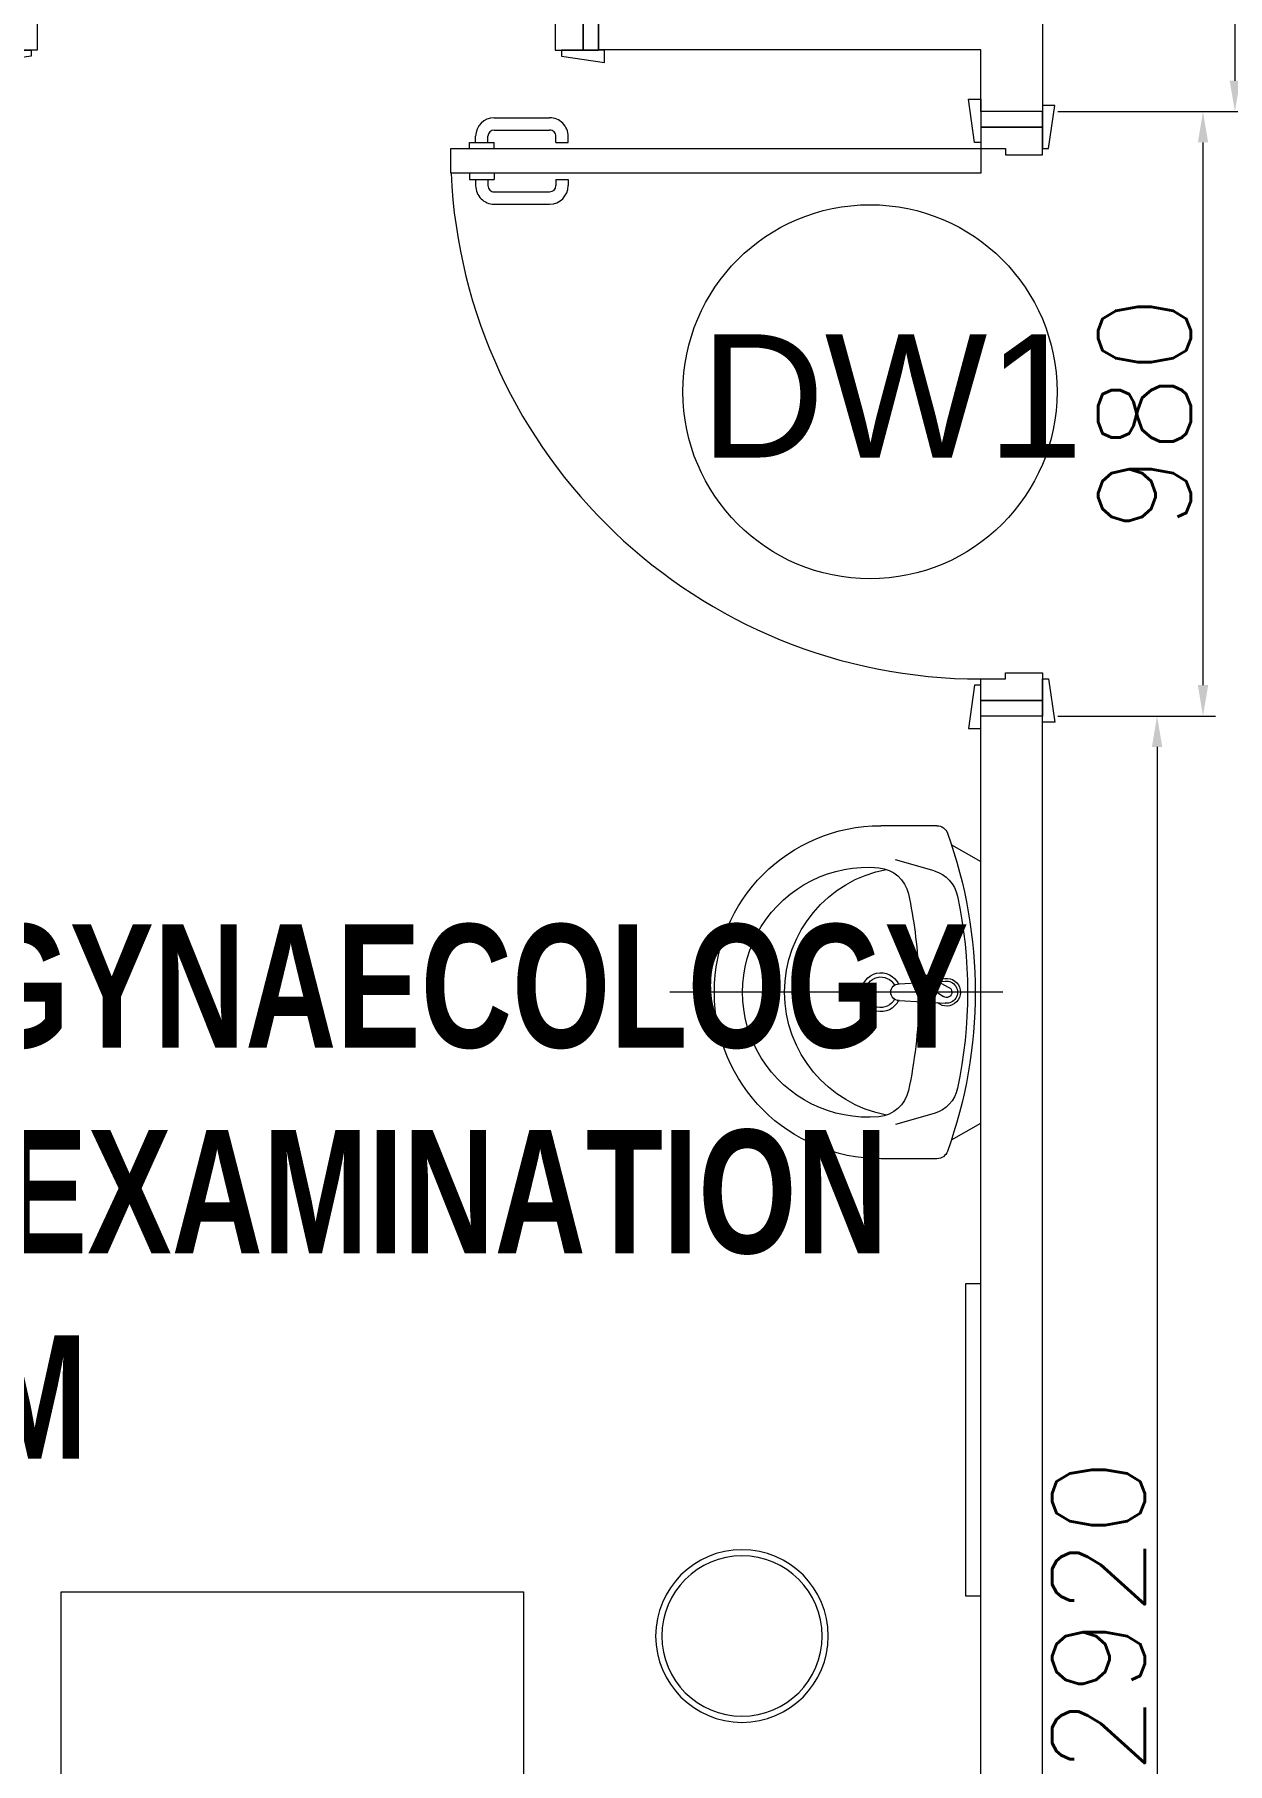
# Model space of a CAD drawing. Header units: millimetres. Extents: x -2143172 to 5255, y -610845 to 279739.
# Drawn here: x -1084991 to -1083057, y -593167 to -590363 of the extents above; entities that cross this region are included whole.
import ezdxf

# ---------------------------------------------------------------- set-up
doc = ezdxf.new("R2010")
doc.units = ezdxf.units.MM
doc.header["$LTSCALE"] = 30
doc.layers.get('0').update_dxf_attribs({"lineweight": 5})
doc.layers.get('Defpoints').update_dxf_attribs({"lineweight": 5})
for name, color, linetype, lineweight in [('72_EGR_BASE_TEXT', 7, 'Continuous', 5), ('dims.', 152, 'Continuous', 5), ('DTAG', 20, 'Continuous', 9), ('LOADING', 163, 'Continuous', 5), ('SANIT', 250, 'Continuous', 5), ('Walls', 32, 'Continuous', 5)]:
    doc.layers.add(name, color=color, linetype=linetype, lineweight=lineweight)
doc.layers.add('Wooden Joinery', color=7, linetype='Continuous', lineweight=5, true_color=0x521300)
doc.styles.add('SIMPLEX', font='SIMPLEX.shx', dxfattribs={"height": 150})
doc.styles.add('TTLB-A0-JeddahDP$0$swis721', font='swiss.ttf')
doc.styles.add('X3G_ENTITY_9EC9', font='swisscl.ttf', dxfattribs={"height": 0.2})
doc.dimstyles.new('Buk', dxfattribs={"dimtxt": 150, "dimasz": 50, "dimexe": 20, "dimexo": 25, "dimgap": 20, "dimtad": 1, "dimdec": 0, "dimrnd": 5, "dimdsep": 46, "dimtxsty": 'SIMPLEX', "dimcen": 0, "dimdle": 20, "dimclrd": 256, "dimclre": 256, "dimclrt": 256, "dimadec": 0, "dimazin": 0, "dimtfac": 0.0075, "dimtdec": 0, "dimtmove": 1, "dimatfit": 2, "dimldrblk": 'ARCHTICK', "dimfxl": 1, "dimtolj": 1, "dimtzin": 0, "dimlwd": -1, "dimlwe": -1, "dimarcsym": 0})

# ---------------------------------------------------------------- blocks, each defined once
blk = doc.blocks.new('lav-manta 60')
at = {"layer": 'SANIT'}
for p, q in [((0, 0.04), (0, -0.56)), ((-0.2658, -0.0529), (-0.2358, 0)), ((-0.2358, 0), (0.2358, 0)), ((0.2658, -0.0529), (0.2358, 0)), ((0.0389, -0.1142), (0.0087, -0.0575)), ((-0.3, -0.0789), (-0.3, -0.18)), ((-0.2185, -0.0841), (-0.2383, -0.1537)), ((-0.015, -0.1473), (-0.0199, -0.064)), ((0.0274, -0.121), (-0.0078, -0.0673)), ((0.0191, -0.077), (0.0199, -0.064)), ((0.2185, -0.0841), (0.2383, -0.1537)), ((0.3, -0.0789), (0.3, -0.18)), ((0.015, -0.1473), (0.0174, -0.1057))]:
    blk.add_line(p, q, dxfattribs=at)
for centre, radius, start, end in [((0, -0.8557), 0.8457, 70.1771, 109.8229), ((0, -0.8696), 0.8457, 78.1914, 101.8086), ((-0.28, -0.0789), 0.02, 109.8229, 180), ((-0.1608, -0.1006), 0.06, 101.8086, 164.0794), ((0, -0.0617), 0.025, 320.7474, 220.368), ((0, -0.0617), 0.02, 353.2671, 186.682), ((0, -0.0617), 0.00966, 25.4127, 215.9577), ((0.1608, -0.1006), 0.06, 15.9206, 78.1914), ((0.28, -0.0789), 0.02, 0, 70.1771), ((0, -0.9572), 0.8457, 91.1572, 102.0883), ((0, -0.9572), 0.8457, 88.5486, 88.844), ((0.0332, -0.1176), 0.00666, 210.6852, 30.6852), ((0, -0.9572), 0.8457, 77.9117, 87.4274), ((-0.1645, -0.189), 0.06, 102.0883, 174.8142), ((0, -0.18), 0.035, 115.3106, 64.6894), ((0, -0.18), 0.0275, 117.1496, 62.8504), ((0, -0.1473), 0.015, 180, 0), ((0.1645, -0.189), 0.06, 5.1858, 77.9117), ((0, -0.18), 0.3, 180, 0), ((0, -0.2039), 0.2252, 174.8142, 5.1858), ((0, -0.1282), 0.2252, 190.6097, 349.3903)]:
    blk.add_arc(centre, radius, start, end, dxfattribs=at)
blk = doc.blocks.new('*D267')
at = {"layer": 'Defpoints', "color": 0, "transparency": 16777216}
for p in [(-1083357, -588268.1, 0.1), (-1083357, -590488.1, 0.1), (-1083044.9, -590488.1)]:
    blk.add_point(p, dxfattribs=at)
at = {"layer": 'dims.', "linetype": 'Continuous', "transparency": 16777216}
for p, q in [((-1083332, -588268.1), (-1083024.9, -588268.1)), ((-1083332, -590488.1), (-1083024.9, -590488.1))]:
    blk.add_line(p, q, dxfattribs=at)
at = {"layer": 'dims.', "transparency": 16777216}
blk.add_line((-1083044.9, -588318.1), (-1083044.9, -590438.1), dxfattribs=at)
for points in [[(-1083053.3, -588318.1), (-1083036.6, -588318.1), (-1083044.9, -588268.1)], [(-1083053.3, -590438.1), (-1083036.6, -590438.1), (-1083044.9, -590488.1)]]:
    blk.add_solid(points, dxfattribs=at)
at = {"layer": 'dims.', "transparency": 16777216, "insert": (-1083139.9, -589378.1), "char_height": 150, "attachment_point": 5, "rotation": 90, "style": 'SIMPLEX'}
blk.add_mtext('\\A1;2220', dxfattribs=at)
blk = doc.blocks.new('_ArchTick')
at = {"color": 0, "linetype": 'ByBlock', "const_width": 0.15}
blk.add_lwpolyline([(-0.5, -0.5), (0.5, 0.5)], dxfattribs=at)
blk = doc.blocks.new('*D268')
at = {"layer": 'Defpoints', "color": 0, "transparency": 16777216}
for p in [(-1083357, -590488.1, 0.1), (-1083096.6, -590488.1), (-1083357, -591468.1, 0.1)]:
    blk.add_point(p, dxfattribs=at)
at = {"layer": 'dims.', "linetype": 'Continuous', "transparency": 16777216}
for p, q in [((-1083332, -590488.1), (-1083076.6, -590488.1)), ((-1083332, -591468.1), (-1083076.6, -591468.1))]:
    blk.add_line(p, q, dxfattribs=at)
at = {"layer": 'dims.', "transparency": 16777216}
blk.add_line((-1083096.6, -591418.1), (-1083096.6, -590538.1), dxfattribs=at)
for points in [[(-1083104.9, -590538.1), (-1083088.2, -590538.1), (-1083096.6, -590488.1)], [(-1083104.9, -591418.1), (-1083088.2, -591418.1), (-1083096.6, -591468.1)]]:
    blk.add_solid(points, dxfattribs=at)
at = {"layer": 'dims.', "transparency": 16777216, "insert": (-1083191.6, -590978.1), "char_height": 150, "attachment_point": 5, "rotation": 90, "style": 'SIMPLEX'}
blk.add_mtext('\\A1;980', dxfattribs=at)
blk = doc.blocks.new('*D724')
at = {"layer": 'Defpoints', "color": 0, "transparency": 16777216}
for p in [(-1083357, -591468.1, 0.1), (-1083357, -594388.1, 0.1), (-1083171.1, -594388.1)]:
    blk.add_point(p, dxfattribs=at)
at = {"layer": 'dims.', "linetype": 'Continuous', "transparency": 16777216}
for p, q in [((-1083332, -591468.1), (-1083151.1, -591468.1)), ((-1083332, -594388.1), (-1083151.1, -594388.1))]:
    blk.add_line(p, q, dxfattribs=at)
at = {"layer": 'dims.', "transparency": 16777216}
blk.add_line((-1083171.1, -591518.1), (-1083171.1, -594338.1), dxfattribs=at)
for points in [[(-1083179.4, -591518.1), (-1083162.7, -591518.1), (-1083171.1, -591468.1)], [(-1083179.4, -594338.1), (-1083162.7, -594338.1), (-1083171.1, -594388.1)]]:
    blk.add_solid(points, dxfattribs=at)
at = {"layer": 'dims.', "transparency": 16777216, "insert": (-1083266.1, -592928.1), "char_height": 150, "attachment_point": 5, "rotation": 90, "style": 'SIMPLEX'}
blk.add_mtext('\\A1;2920', dxfattribs=at)
blk = doc.blocks.new('A$C72370EFE')
at = {"layer": 'Wooden Joinery'}
for p, q in [((-0.01, -0.04), (-0.02, -0.04)), ((-0.01, -0.03), (-0.01, -0.07)), ((0, -0.03), (-0.01, -0.03)), ((0.04, -0.03), (0.05, -0.03)), ((0.05, -0.03), (0.05, -0.07)), ((0.05, -0.04), (0.06, -0.04)), ((-0.05, -0.07), (-0.05, -0.16)), ((-0.03, -0.07), (-0.03, -0.16)), ((-0.01, -0.06), (-0.02, -0.06)), ((0, -0.07), (-0.01, -0.07)), ((0.04, -0.07), (0.05, -0.07)), ((0.05, -0.06), (0.06, -0.06)), ((0.07, -0.07), (0.07, -0.16)), ((0.09, -0.07), (0.09, -0.16)), ((-0.01, -0.17), (-0.02, -0.17)), ((-0.01, -0.19), (-0.02, -0.19)), ((-0.01, -0.17), (-0.01, -0.19)), ((0.05, -0.17), (0.06, -0.17)), ((0.05, -0.17), (0.05, -0.19)), ((0.05, -0.19), (0.06, -0.19))]:
    blk.add_line(p, q, dxfattribs=at)
for centre, radius, start, end in [((-0.02, -0.07), 0.03, 90, 180), ((0.06, -0.07), 0.03, 0, 90), ((-0.02, -0.07), 0.01, 90, 180), ((0.06, -0.07), 0.01, 0, 90), ((-0.02, -0.16), 0.03, 180, 270), ((-0.02, -0.16), 0.01, 180, 270), ((0.06, -0.16), 0.01, 270, 0), ((0.06, -0.16), 0.03, 270, 0)]:
    blk.add_arc(centre, radius, start, end, dxfattribs=at)
blk = doc.blocks.new('A$C5DAD61B4')
at = {"layer": 'Wooden Joinery'}
for points in [[(80, 959.1), (80, 969.1), (10, 979.1), (10, 959.1)], [(940, 959.1), (940, 969.1), (1010, 979.1), (1010, 959.1)], [(70, 859.1), (70, 849.1), (0, 839.1), (0, 859.1)], [(120, 859.1), (120, 0), (80, 0), (80, 859.1)], [(950, 859.1), (950, 849.1), (1020, 839.1), (1020, 859.1)]]:
    blk.add_lwpolyline(points, close=True, dxfattribs=at)
for points in [[(45, 859.1), (45, 959.1), (20, 959.1), (20, 859.1), (45, 859.1)], [(45, 859.1), (80, 859.1), (80, 899.1), (90, 899.1), (90, 959.1), (45, 959.1), (45, 859.1)], [(975, 859.1), (940, 859.1), (940, 899.1), (930, 899.1), (930, 959.1), (975, 959.1), (975, 859.1)], [(975, 859.1), (975, 959.1), (1000, 959.1), (1000, 859.1), (975, 859.1)]]:
    blk.add_lwpolyline(points, dxfattribs=at)
blk.add_arc((80, 859.1), 860, 272.666, 0, dxfattribs=at)
at = {"layer": 'Wooden Joinery', "xscale": 999.9999999998854, "yscale": 999.9999999998854, "zscale": 999.9999999998854, "rotation": 180}
blk.add_blockref('A$C72370EFE', (120, 0), dxfattribs=at)
blk = doc.blocks.new('A$C164D1FF0')
at = {"layer": 'DTAG'}
blk.add_circle((0, 0), 303.3, dxfattribs=at)
at = {"layer": 'DTAG', "insert": (-275.2, 93.3), "char_height": 200, "width": 6547.939, "attachment_point": 1, "style": 'TTLB-A0-JeddahDP$0$swis721'}
blk.add_mtext('DW1', dxfattribs=at)
blk = doc.blocks.new('WM00001-P')
blk.add_circle((0, 0), 0.14)
at = {"color": 8}
blk.add_circle((0, 0), 0.13, dxfattribs=at)

msp = doc.modelspace()

# ---------------------------------------------------------------- linework, layer by layer
at = {"layer": 'LOADING', "elevation": 0.2}
msp.add_lwpolyline([(-1083457, -592388.7), (-1083482, -592388.7), (-1083482, -592894.7), (-1083457, -592894.7), (-1083457, -592388.7)], dxfattribs=at)
at = {"layer": 'LOADING', "elevation": 0.1}
msp.add_lwpolyline([(-1084198.4, -594388.1), (-1084948.4, -594388.1), (-1084948.4, -592888.1), (-1084198.4, -592888.1)], close=True, dxfattribs=at)
at = {"layer": 'Walls'}
for p, q in [((-1083357, -588268.1, 0.2), (-1083357, -590488.1, 0.2)), ((-1084077, -590288.1, 0.2), (-1084077, -590388.1, 0.2)), ((-1084077, -590388.1, 0.2), (-1084077, -590288.1, 0.2)), ((-1083457, -590388.1, 0.2), (-1084077, -590388.1, 0.2)), ((-1083457, -590488.1, 0.2), (-1083457, -590388.1, 0.2)), ((-1083357, -590488.1, 0.2), (-1083457, -590488.1, 0.2)), ((-1083357, -591468.1, 0.2), (-1083457, -591468.1, 0.2)), ((-1083457, -594388.3, 0.2), (-1083457, -591468.1, 0.2)), ((-1083357, -594388.3, 0.2), (-1083357, -591468.1, 0.2))]:
    msp.add_line(p, q, dxfattribs=at)

# ---------------------------------------------------------------- block references
at = {"layer": 'DTAG'}
msp.add_blockref('A$C164D1FF0', (-1083636.6, -590942.3, -0.1), dxfattribs=at)
at = {"layer": 'LOADING', "extrusion": (-2.25644e-18, -2.24019e-05, -1), "xscale": 1000, "yscale": 1000, "zscale": 1000, "rotation": 270}
msp.add_blockref('WM00001-P', (1083844.2, -592960, 13.2), dxfattribs=at)
at = {"layer": 'SANIT', "xscale": -900.000000000201, "yscale": 900.000000000201, "zscale": 900.000000000201, "rotation": 270}
msp.add_blockref('lav-manta 60', (-1083457, -591916, 0.2), dxfattribs=at)
at = {"layer": 'Wooden Joinery', "xscale": -1, "rotation": 180}
msp.add_blockref('A$C5DAD61B4', (-1085077, -589429.1, 0.2), dxfattribs=at)
at = {"layer": 'Wooden Joinery', "rotation": 270}
msp.add_blockref('A$C5DAD61B4', (-1084316.1, -590468.1, 0.2), dxfattribs=at)

# ---------------------------------------------------------------- texts
at = {"layer": '72_EGR_BASE_TEXT', "insert": (-1085224.8, -591805.8, 0.2), "char_height": 200, "width": 3714.666, "attachment_point": 2, "style": 'X3G_ENTITY_9EC9'}
msp.add_mtext('{\\fSwis721 LtCn BT|b1|i0|c0|p34;OBSTETRICS AND GYNAECOLOGY CONSULTATION / EXAMINATION ROOM}', dxfattribs=at)

# ---------------------------------------------------------------- dimensions: what is measured, and where the dimension line sits
at = {"layer": 'dims.'}
for base, p1, p2, picture, middle in [((-1083044.9, -590488.1, 0.1), (-1083357, -588268.1, 0.2), (-1083357, -590488.1, 0.2), '*D267', (-1083139.9, -589378.1, 0.1)), ((-1083171.1, -594388.1, 0.1), (-1083357, -591468.1, 0.2), (-1083357, -594388.1, 0.2), '*D724', (-1083266.1, -592928.1, 0.1))]:
    dim = msp.add_linear_dim(base=base, p1=p1, p2=p2, angle=90, dimstyle='Buk', dxfattribs=at)
    dim.commit()
    dim.dimension.update_dxf_attribs({"geometry": picture, "text_midpoint": middle})
dim = msp.add_aligned_dim(p1=(-1083357, -591468.1, 0.2), p2=(-1083357, -590488.1, 0.2), distance=-260.4, dimstyle='Buk', dxfattribs=at)
dim.commit()
dim.dimension.update_dxf_attribs({"geometry": '*D268', "text_midpoint": (-1083191.6, -590978.1, 0.1)})

doc.saveas('drawing.dxf')
